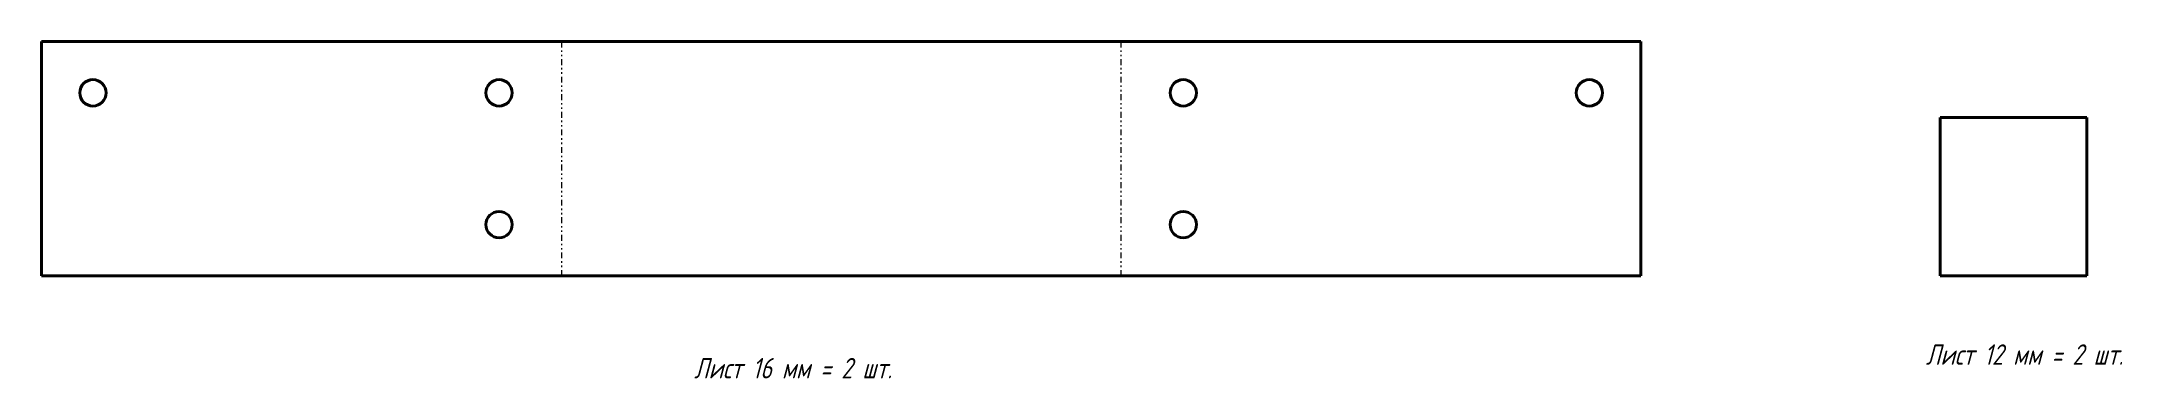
# Model space of a CAD drawing. Header units: millimetres. Extents: x 0 to 1419, y -70 to 160.
import ezdxf

# ---------------------------------------------------------------- set-up
doc = ezdxf.new("R2010")
doc.units = ezdxf.units.MM
doc.linetypes.add('K5LT_BASIC', pattern=[0])
doc.linetypes.add('K5LT_CHAIN_LINE_WITH_2_POINTS', pattern=[12, 4, -2, 1, -2, 1, -2])
doc.styles.add('KTEXTSTYLE', font='GOST_AU.SHX', dxfattribs={"width": 0.96, "height": 5})

msp = doc.modelspace()

# ---------------------------------------------------------------- linework, layer by layer
at = {"color": 7, "linetype": 'K5LT_BASIC', "lineweight": 40}
for p, q in [((0, 160), (0, 0)), ((338.7, 160), (0, 160)), ((370.5, 160), (338.7, 160)), ((720.2, 160), (370.5, 160)), ((752, 160), (720.2, 160)), ((1090.7, 160), (752, 160)), ((1090.7, 160), (1090.7, 0)), ((1295, 108.2), (1395, 108.2)), ((1295, 108.2), (1295, 0)), ((1395, 108.2), (1395, 0)), ((338.7, 0), (0, 0)), ((370.5, 0), (338.7, 0)), ((720.2, 0), (370.5, 0)), ((752, 0), (720.2, 0)), ((1090.7, 0), (752, 0)), ((1295, 0), (1395, 0))]:
    msp.add_line(p, q, dxfattribs=at)
at = {"color": 7, "linetype": 'K5LT_CHAIN_LINE_WITH_2_POINTS', "lineweight": 18}
for p, q in [((354.6, 160), (354.6, 0)), ((736.1, 160), (736.1, 0))]:
    msp.add_line(p, q, dxfattribs=at)
at = {"color": 7, "linetype": 'K5LT_BASIC', "lineweight": 40}
for centre in [(35, 125), (312, 125), (778.7, 125), (1055.7, 125), (312, 35), (778.7, 35)]:
    msp.add_circle(centre, 9, dxfattribs=at)

# ---------------------------------------------------------------- texts
at = {"color": 7, "char_height": 14, "attachment_point": 1, "style": 'KTEXTSTYLE'}
for s, insert in [('\\H3.5;\\W0.965;\\Q15;\\Q15;\\H14.00;Лист 16 мм = 2 шт.', (445, -56)), ('\\H3.5;\\W0.965;\\Q15;\\Q15;\\H14.00;Лист 12 мм = 2 шт.', (1285.2, -46.7))]:
    msp.add_mtext(s, dxfattribs=dict(at, insert=insert))

doc.saveas('drawing.dxf')
